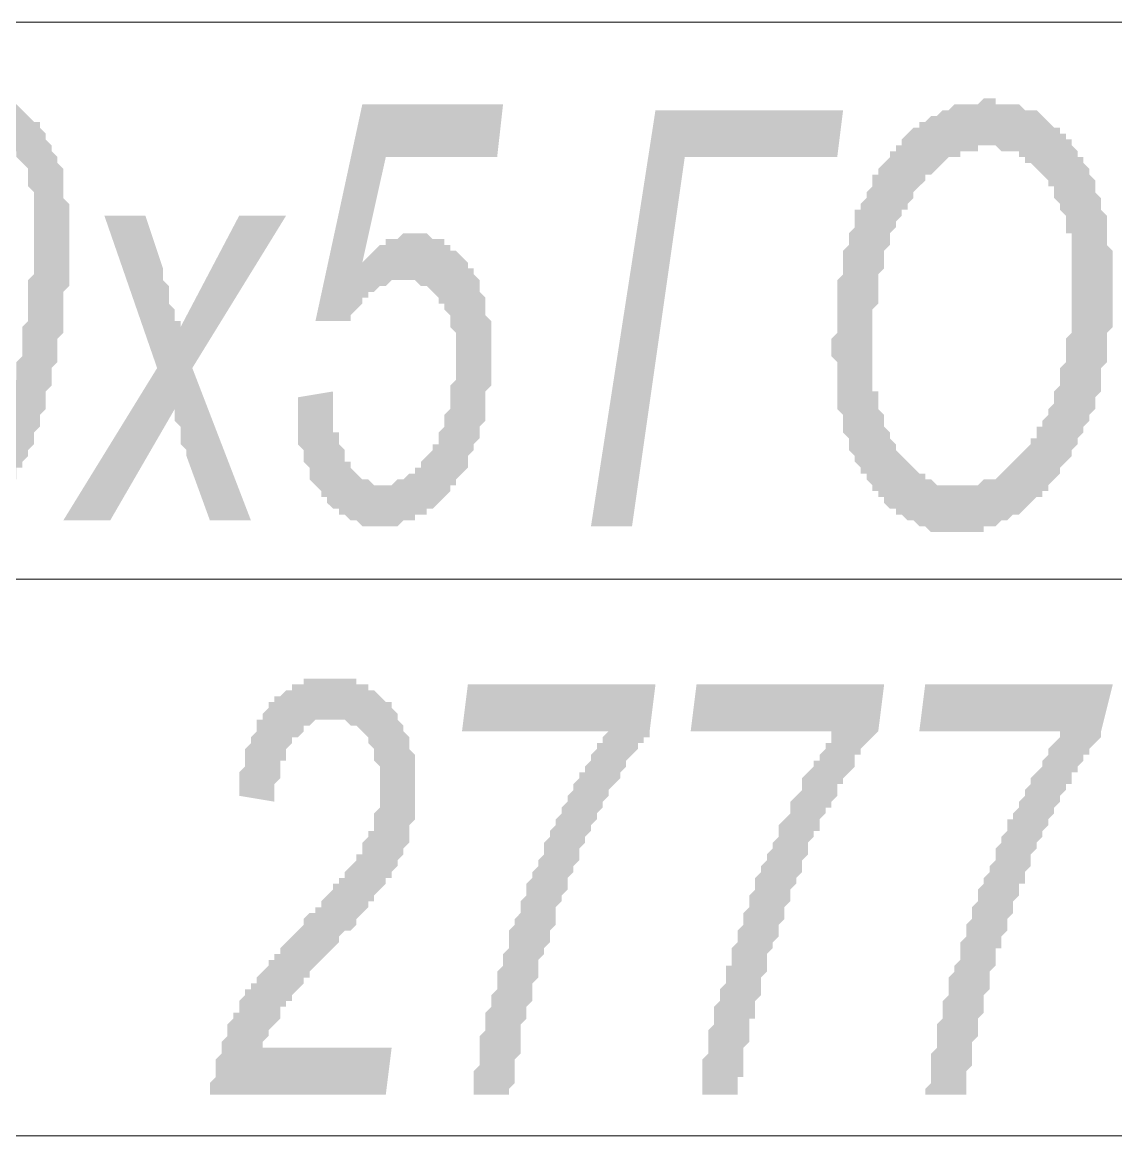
# Model space of a CAD drawing. Header units: millimetres. Extents: x 1372 to 666090, y 1285 to 31551.
# Drawn here: x 629435 to 630213, y 24317 to 25109 of the extents above; entities that cross this region are included whole.
import ezdxf

# ---------------------------------------------------------------- set-up
doc = ezdxf.new("R2010")
doc.units = ezdxf.units.MM
doc.layers.add('PDF _0', color=7, linetype='Continuous')
doc.layers.add('PDF _75-АЗ Штамп', color=7, linetype='Continuous')

msp = doc.modelspace()

# ---------------------------------------------------------------- hatches: boundary and pattern name
at = {"layer": 'PDF _75-АЗ Штамп', "transparency": 33554559}
h = msp.add_hatch(color=256, dxfattribs=at)
h.paths.add_polyline_path([(629322.36, 24854.88), (629322.36, 24859.05), (629322.36, 24863.22), (629322.36, 24867.4), (629322.36, 24871.57), (629326.54, 24871.57), (629326.54, 24875.74), (629326.54, 24879.91), (629326.54, 24884.08), (629326.54, 24888.25), (629326.54, 24892.42), (629326.54, 24896.6), (629326.54, 24900.77), (629326.54, 24904.94), (629326.54, 24909.11), (629330.71, 24913.28), (629330.71, 24917.45), (629330.71, 24921.62), (629330.71, 24925.8), (629330.71, 24929.97), (629334.88, 24934.14), (629334.88, 24938.31), (629334.88, 24942.48), (629334.88, 24946.65), (629334.88, 24950.82), (629339.05, 24955), (629339.05, 24959.17), (629339.05, 24963.34), (629343.22, 24967.51), (629343.22, 24971.68), (629343.22, 24975.85), (629343.22, 24980.02), (629347.39, 24984.2), (629347.39, 24984.2), (629347.39, 24988.37), (629347.39, 24992.54), (629347.39, 24992.54), (629351.56, 24996.71), (629351.56, 25000.88), (629355.74, 25005.05), (629355.74, 25009.22), (629359.91, 25009.22), (629359.91, 25013.39), (629359.91, 25017.57), (629364.08, 25021.74), (629364.08, 25021.74), (629368.25, 25025.91), (629368.25, 25030.08), (629368.25, 25030.08), (629372.42, 25030.08), (629372.42, 25034.25), (629376.59, 25038.42), (629380.76, 25038.42), (629380.76, 25042.59), (629384.93, 25042.59), (629384.93, 25046.77), (629389.11, 25046.77), (629389.11, 25046.77), (629393.28, 25050.94), (629393.28, 25050.94), (629397.45, 25050.94), (629401.62, 25050.94), (629401.62, 25055.11), (629405.79, 25055.11), (629409.96, 25055.11), (629409.96, 25055.11), (629414.13, 25055.11), (629418.31, 25055.11), (629422.48, 25055.11), (629422.48, 25050.94), (629426.65, 25050.94), (629430.82, 25050.94), (629430.82, 25050.94), (629434.99, 25046.77), (629434.99, 25046.77), (629439.16, 25042.59), (629439.16, 25042.59), (629443.33, 25038.42), (629447.51, 25038.42), (629447.51, 25034.25), (629451.68, 25030.08), (629451.68, 25030.08), (629451.68, 25025.91), (629455.85, 25021.74), (629455.85, 25021.74), (629455.85, 25017.57), (629460.02, 25013.39), (629460.02, 25009.22), (629460.02, 25009.22), (629464.19, 25005.05), (629464.19, 25000.88), (629464.19, 24996.71), (629464.19, 24992.54), (629464.19, 24988.37), (629464.19, 24984.2), (629468.36, 24980.02), (629468.36, 24975.85), (629468.36, 24971.68), (629468.36, 24967.51), (629468.36, 24963.34), (629468.36, 24959.17), (629468.36, 24955), (629468.36, 24950.82), (629468.36, 24946.65), (629468.36, 24942.48), (629468.36, 24938.31), (629468.36, 24934.14), (629468.36, 24929.97), (629468.36, 24925.8), (629468.36, 24921.62), (629464.19, 24917.45), (629464.19, 24913.28), (629464.19, 24909.11), (629464.19, 24904.94), (629464.19, 24900.77), (629464.19, 24900.77), (629464.19, 24896.6), (629464.19, 24892.42), (629464.19, 24888.25), (629460.02, 24884.08), (629460.02, 24879.91), (629460.02, 24875.74), (629460.02, 24871.57), (629460.02, 24867.4), (629455.85, 24863.22), (629455.85, 24859.05), (629455.85, 24859.05), (629455.85, 24854.88), (629455.85, 24850.71), (629451.68, 24846.54), (629451.68, 24842.37), (629451.68, 24838.2), (629451.68, 24834.03), (629447.51, 24829.85), (629447.51, 24825.68), (629447.51, 24821.51), (629443.33, 24817.34), (629443.33, 24813.17), (629443.33, 24809), (629439.16, 24804.83), (629439.16, 24804.83), (629439.16, 24800.65), (629434.99, 24796.48), (629434.99, 24792.31), (629430.82, 24792.31), (629430.82, 24788.14), (629430.82, 24783.97), (629426.65, 24783.97), (629426.65, 24779.8), (629422.48, 24775.63), (629422.48, 24775.63), (629418.31, 24771.45), (629418.31, 24771.45), (629414.13, 24767.28), (629414.13, 24763.11), (629409.96, 24763.11), (629409.96, 24758.94), (629405.79, 24758.94), (629401.62, 24758.94), (629401.62, 24754.77), (629397.45, 24754.77), (629397.45, 24754.77), (629393.28, 24754.77), (629389.11, 24750.6), (629389.11, 24750.6), (629384.93, 24750.6), (629380.76, 24750.6), (629380.76, 24750.6), (629376.59, 24750.6), (629372.42, 24750.6), (629372.42, 24750.6), (629368.25, 24750.6), (629364.08, 24754.77), (629364.08, 24754.77), (629359.91, 24754.77), (629359.91, 24758.94), (629355.74, 24758.94), (629351.56, 24763.11), (629351.56, 24763.11), (629347.39, 24767.28), (629347.39, 24767.28), (629343.22, 24771.45), (629343.22, 24775.63), (629339.05, 24775.63), (629339.05, 24779.8), (629339.05, 24783.97), (629334.88, 24783.97), (629334.88, 24788.14), (629334.88, 24792.31), (629330.71, 24796.48), (629330.71, 24796.48), (629330.71, 24800.65), (629330.71, 24804.83), (629326.54, 24809), (629326.54, 24813.17), (629326.54, 24817.34), (629326.54, 24821.51), (629326.54, 24825.68), (629326.54, 24829.85), (629326.54, 24834.03), (629322.36, 24838.2), (629322.36, 24842.37), (629322.36, 24846.54), (629322.36, 24854.88), (629322.36, 24854.88)], flags=0)
h.paths.add_polyline_path([(629347.39, 24842.37), (629347.39, 24838.2), (629347.39, 24834.03), (629347.39, 24829.85), (629351.56, 24825.68), (629351.56, 24821.51), (629351.56, 24817.34), (629351.56, 24813.17), (629351.56, 24809), (629351.56, 24804.83), (629355.74, 24804.83), (629355.74, 24800.65), (629355.74, 24796.48), (629359.91, 24796.48), (629359.91, 24792.31), (629364.08, 24788.14), (629364.08, 24788.14), (629368.25, 24783.97), (629368.25, 24783.97), (629372.42, 24779.8), (629372.42, 24779.8), (629376.59, 24779.8), (629380.76, 24779.8), (629380.76, 24779.8), (629384.93, 24779.8), (629384.93, 24779.8), (629389.11, 24779.8), (629393.28, 24783.97), (629393.28, 24783.97), (629397.45, 24783.97), (629397.45, 24788.14), (629401.62, 24788.14), (629401.62, 24792.31), (629405.79, 24796.48), (629405.79, 24800.65), (629409.96, 24800.65), (629409.96, 24800.65), (629409.96, 24804.83), (629414.13, 24809), (629414.13, 24809), (629414.13, 24813.17), (629418.31, 24817.34), (629418.31, 24817.34), (629418.31, 24821.51), (629422.48, 24825.68), (629422.48, 24829.85), (629422.48, 24834.03), (629426.65, 24838.2), (629426.65, 24842.37), (629426.65, 24846.54), (629426.65, 24850.71), (629430.82, 24854.88), (629430.82, 24859.05), (629430.82, 24863.22), (629430.82, 24867.4), (629434.99, 24871.57), (629434.99, 24875.74), (629434.99, 24879.91), (629434.99, 24884.08), (629434.99, 24888.25), (629434.99, 24892.42), (629439.16, 24896.6), (629439.16, 24900.77), (629439.16, 24909.11), (629439.16, 24913.28), (629439.16, 24917.45), (629439.16, 24921.62), (629439.16, 24925.8), (629443.33, 24929.97), (629443.33, 24934.14), (629443.33, 24938.31), (629443.33, 24938.31), (629443.33, 24942.48), (629443.33, 24946.65), (629443.33, 24950.82), (629443.33, 24955), (629443.33, 24959.17), (629443.33, 24963.34), (629443.33, 24963.34), (629443.33, 24971.68), (629443.33, 24975.85), (629443.33, 24980.02), (629443.33, 24984.2), (629443.33, 24988.37), (629439.16, 24992.54), (629439.16, 24996.71), (629439.16, 25000.88), (629439.16, 25000.88), (629439.16, 25005.05), (629434.99, 25009.22), (629434.99, 25009.22), (629430.82, 25013.39), (629430.82, 25017.57), (629426.65, 25017.57), (629426.65, 25021.74), (629422.48, 25021.74), (629422.48, 25021.74), (629418.31, 25025.91), (629414.13, 25025.91), (629414.13, 25025.91), (629414.13, 25025.91), (629409.96, 25025.91), (629405.79, 25025.91), (629401.62, 25021.74), (629401.62, 25021.74), (629397.45, 25021.74), (629397.45, 25017.57), (629393.28, 25017.57), (629389.11, 25017.57), (629389.11, 25013.39), (629389.11, 25009.22), (629384.93, 25009.22), (629384.93, 25005.05), (629380.76, 25000.88), (629380.76, 24996.71), (629376.59, 24992.54), (629376.59, 24992.54), (629376.59, 24988.37), (629372.42, 24984.2), (629372.42, 24984.2), (629372.42, 24980.02), (629372.42, 24975.85), (629368.25, 24975.85), (629368.25, 24971.68), (629368.25, 24967.51), (629368.25, 24963.34), (629364.08, 24959.17), (629364.08, 24955), (629364.08, 24950.82), (629364.08, 24946.65), (629359.91, 24942.48), (629359.91, 24938.31), (629359.91, 24934.14), (629359.91, 24929.97), (629355.74, 24925.8), (629355.74, 24921.62), (629355.74, 24913.28), (629355.74, 24909.11), (629355.74, 24904.94), (629355.74, 24900.77), (629351.56, 24896.6), (629351.56, 24892.42), (629351.56, 24888.25), (629351.56, 24879.91), (629351.56, 24875.74), (629351.56, 24871.57), (629351.56, 24871.57), (629351.56, 24867.4), (629351.56, 24863.22), (629347.39, 24859.05), (629347.39, 24854.88), (629347.39, 24850.71), (629347.39, 24846.54), (629347.39, 24846.54), (629347.39, 24842.37)], flags=0)
h = msp.add_hatch(color=256, dxfattribs=at)
h.paths.add_polyline_path([(630010.64, 24875.74), (630010.64, 24879.91), (630010.64, 24884.08), (630014.81, 24888.25), (630014.81, 24892.42), (630014.81, 24896.6), (630014.81, 24900.77), (630014.81, 24904.94), (630014.81, 24909.11), (630014.81, 24913.28), (630014.81, 24917.45), (630014.81, 24921.62), (630014.81, 24925.8), (630018.99, 24929.97), (630018.99, 24934.14), (630018.99, 24938.31), (630018.99, 24942.48), (630018.99, 24946.65), (630023.16, 24950.82), (630023.16, 24955), (630023.16, 24959.17), (630023.16, 24959.17), (630027.33, 24963.34), (630027.33, 24967.51), (630027.33, 24971.68), (630027.33, 24975.85), (630031.5, 24975.85), (630031.5, 24980.02), (630035.67, 24984.2), (630035.67, 24988.37), (630035.67, 24988.37), (630039.84, 24992.54), (630039.84, 24996.71), (630039.84, 25000.88), (630044.01, 25000.88), (630044.01, 25005.05), (630048.19, 25009.22), (630048.19, 25009.22), (630052.36, 25013.39), (630052.36, 25017.57), (630056.53, 25017.57), (630056.53, 25021.74), (630060.7, 25021.74), (630060.7, 25025.91), (630064.87, 25030.08), (630064.87, 25030.08), (630069.04, 25034.25), (630073.21, 25034.25), (630073.21, 25038.42), (630077.39, 25038.42), (630077.39, 25038.42), (630081.56, 25042.59), (630085.73, 25042.59), (630085.73, 25042.59), (630089.9, 25046.77), (630089.9, 25046.77), (630094.07, 25046.77), (630098.24, 25050.94), (630098.24, 25050.94), (630102.41, 25050.94), (630106.59, 25050.94), (630106.59, 25050.94), (630110.76, 25050.94), (630114.93, 25050.94), (630114.93, 25050.94), (630119.1, 25055.11), (630123.27, 25055.11), (630123.27, 25055.11), (630127.44, 25055.11), (630127.44, 25050.94), (630131.61, 25050.94), (630135.79, 25050.94), (630135.79, 25050.94), (630139.96, 25050.94), (630144.13, 25050.94), (630144.13, 25050.94), (630148.3, 25046.77), (630152.47, 25046.77), (630152.47, 25046.77), (630156.64, 25046.77), (630160.81, 25042.59), (630160.81, 25042.59), (630164.99, 25038.42), (630164.99, 25038.42), (630169.16, 25034.25), (630173.33, 25034.25), (630173.33, 25030.08), (630177.5, 25030.08), (630177.5, 25025.91), (630181.67, 25025.91), (630181.67, 25021.74), (630185.84, 25017.57), (630185.84, 25017.57), (630185.84, 25013.39), (630190.01, 25013.39), (630190.01, 25009.22), (630194.18, 25005.05), (630194.18, 25000.88), (630194.18, 25000.88), (630198.36, 24996.71), (630198.36, 24992.54), (630198.36, 24988.37), (630202.53, 24984.2), (630202.53, 24984.2), (630202.53, 24980.02), (630202.53, 24975.85), (630206.7, 24971.68), (630206.7, 24967.51), (630206.7, 24963.34), (630206.7, 24959.17), (630206.7, 24955), (630206.7, 24950.82), (630210.87, 24946.65), (630210.87, 24942.48), (630210.87, 24938.31), (630210.87, 24934.14), (630210.87, 24929.97), (630210.87, 24925.8), (630210.87, 24921.62), (630210.87, 24921.62), (630210.87, 24917.45), (630210.87, 24913.28), (630210.87, 24909.11), (630210.87, 24904.94), (630210.87, 24900.77), (630210.87, 24896.6), (630210.87, 24892.42), (630206.7, 24888.25), (630206.7, 24884.08), (630206.7, 24879.91), (630206.7, 24875.74), (630206.7, 24871.57), (630206.7, 24867.4), (630202.53, 24863.22), (630202.53, 24859.05), (630202.53, 24854.88), (630202.53, 24850.71), (630202.53, 24846.54), (630198.36, 24842.37), (630198.36, 24842.37), (630198.36, 24838.2), (630198.36, 24834.03), (630194.18, 24829.85), (630194.18, 24829.85), (630194.18, 24825.68), (630190.01, 24821.51), (630190.01, 24817.34), (630185.84, 24813.17), (630185.84, 24809), (630185.84, 24809), (630181.67, 24804.83), (630181.67, 24800.65), (630177.5, 24796.48), (630177.5, 24796.48), (630173.33, 24792.31), (630173.33, 24792.31), (630173.33, 24788.14), (630169.16, 24783.97), (630169.16, 24783.97), (630164.99, 24779.8), (630164.99, 24775.63), (630160.81, 24775.63), (630160.81, 24771.45), (630156.64, 24771.45), (630152.47, 24767.28), (630152.47, 24767.28), (630148.3, 24763.11), (630148.3, 24763.11), (630144.13, 24758.94), (630144.13, 24758.94), (630139.96, 24758.94), (630135.79, 24754.77), (630135.79, 24754.77), (630131.61, 24754.77), (630127.44, 24750.6), (630127.44, 24750.6), (630123.27, 24750.6), (630119.1, 24750.6), (630119.1, 24746.43), (630114.93, 24746.43), (630110.76, 24746.43), (630110.76, 24746.43), (630106.59, 24746.43), (630102.41, 24746.43), (630098.24, 24746.43), (630098.24, 24746.43), (630098.24, 24746.43), (630094.07, 24746.43), (630089.9, 24746.43), (630089.9, 24746.43), (630085.73, 24746.43), (630081.56, 24746.43), (630077.39, 24750.6), (630077.39, 24750.6), (630073.21, 24750.6), (630073.21, 24750.6), (630069.04, 24754.77), (630064.87, 24754.77), (630064.87, 24754.77), (630060.7, 24758.94), (630056.53, 24758.94), (630056.53, 24763.11), (630052.36, 24763.11), (630052.36, 24763.11), (630048.19, 24767.28), (630048.19, 24771.45), (630044.01, 24771.45), (630044.01, 24775.63), (630039.84, 24775.63), (630039.84, 24779.8), (630035.67, 24783.97), (630035.67, 24788.14), (630031.5, 24788.14), (630031.5, 24792.31), (630027.33, 24796.48), (630027.33, 24800.65), (630027.33, 24800.65), (630023.16, 24804.83), (630023.16, 24809), (630023.16, 24809), (630023.16, 24813.17), (630018.99, 24817.34), (630018.99, 24821.51), (630018.99, 24825.68), (630018.99, 24829.85), (630014.81, 24834.03), (630014.81, 24838.2), (630014.81, 24842.37), (630014.81, 24846.54), (630014.81, 24850.71), (630014.81, 24854.88), (630014.81, 24859.05), (630014.81, 24863.22), (630014.81, 24867.4), (630010.64, 24871.57), (630010.64, 24875.74), (630010.64, 24875.74)], flags=0)
h.paths.add_polyline_path([(630039.84, 24871.57), (630039.84, 24867.4), (630039.84, 24863.22), (630039.84, 24859.05), (630039.84, 24854.88), (630039.84, 24850.71), (630039.84, 24846.54), (630044.01, 24846.54), (630044.01, 24842.37), (630044.01, 24838.2), (630044.01, 24834.03), (630048.19, 24829.85), (630048.19, 24825.68), (630048.19, 24825.68), (630048.19, 24821.51), (630052.36, 24817.34), (630052.36, 24813.17), (630052.36, 24813.17), (630056.53, 24809), (630056.53, 24804.83), (630060.7, 24800.65), (630060.7, 24800.65), (630064.87, 24796.48), (630064.87, 24796.48), (630069.04, 24792.31), (630069.04, 24792.31), (630073.21, 24788.14), (630077.39, 24788.14), (630077.39, 24783.97), (630081.56, 24783.97), (630081.56, 24783.97), (630085.73, 24779.8), (630089.9, 24779.8), (630089.9, 24779.8), (630094.07, 24779.8), (630098.24, 24779.8), (630098.24, 24779.8), (630102.41, 24779.8), (630106.59, 24779.8), (630106.59, 24779.8), (630110.76, 24779.8), (630114.93, 24779.8), (630114.93, 24779.8), (630119.1, 24783.97), (630123.27, 24783.97), (630123.27, 24783.97), (630127.44, 24783.97), (630131.61, 24788.14), (630131.61, 24788.14), (630131.61, 24788.14), (630135.79, 24792.31), (630135.79, 24792.31), (630139.96, 24796.48), (630139.96, 24796.48), (630144.13, 24800.65), (630148.3, 24804.83), (630148.3, 24804.83), (630152.47, 24809), (630152.47, 24813.17), (630156.64, 24813.17), (630156.64, 24817.34), (630156.64, 24821.51), (630160.81, 24821.51), (630160.81, 24825.68), (630164.99, 24829.85), (630164.99, 24834.03), (630164.99, 24834.03), (630169.16, 24838.2), (630169.16, 24842.37), (630169.16, 24846.54), (630173.33, 24850.71), (630173.33, 24854.88), (630173.33, 24859.05), (630173.33, 24863.22), (630177.5, 24867.4), (630177.5, 24867.4), (630177.5, 24871.57), (630177.5, 24875.74), (630177.5, 24879.91), (630177.5, 24884.08), (630181.67, 24888.25), (630181.67, 24892.42), (630181.67, 24896.6), (630181.67, 24900.77), (630181.67, 24904.94), (630181.67, 24909.11), (630181.67, 24913.28), (630181.67, 24917.45), (630181.67, 24921.62), (630181.67, 24921.62), (630181.67, 24925.8), (630181.67, 24934.14), (630181.67, 24938.31), (630181.67, 24942.48), (630181.67, 24946.65), (630181.67, 24950.82), (630181.67, 24955), (630181.67, 24959.17), (630177.5, 24959.17), (630177.5, 24963.34), (630177.5, 24967.51), (630177.5, 24971.68), (630173.33, 24975.85), (630173.33, 24980.02), (630173.33, 24980.02), (630169.16, 24984.2), (630169.16, 24988.37), (630169.16, 24992.54), (630164.99, 24992.54), (630164.99, 24996.71), (630160.81, 25000.88), (630160.81, 25000.88), (630156.64, 25005.05), (630156.64, 25005.05), (630152.47, 25009.22), (630148.3, 25009.22), (630148.3, 25013.39), (630144.13, 25013.39), (630144.13, 25017.57), (630139.96, 25017.57), (630135.79, 25017.57), (630135.79, 25017.57), (630131.61, 25017.57), (630127.44, 25021.74), (630127.44, 25021.74), (630123.27, 25021.74), (630123.27, 25021.74), (630119.1, 25021.74), (630114.93, 25021.74), (630114.93, 25017.57), (630110.76, 25017.57), (630110.76, 25017.57), (630106.59, 25017.57), (630102.41, 25017.57), (630102.41, 25013.39), (630098.24, 25013.39), (630094.07, 25013.39), (630094.07, 25013.39), (630089.9, 25009.22), (630089.9, 25009.22), (630085.73, 25005.05), (630085.73, 25005.05), (630081.56, 25000.88), (630077.39, 25000.88), (630077.39, 24996.71), (630073.21, 24992.54), (630073.21, 24992.54), (630069.04, 24988.37), (630069.04, 24984.2), (630064.87, 24980.02), (630064.87, 24980.02), (630064.87, 24975.85), (630060.7, 24975.85), (630060.7, 24971.68), (630056.53, 24967.51), (630056.53, 24967.51), (630056.53, 24963.34), (630052.36, 24959.17), (630052.36, 24955), (630052.36, 24950.82), (630052.36, 24950.82), (630048.19, 24946.65), (630048.19, 24942.48), (630048.19, 24938.31), (630048.19, 24934.14), (630044.01, 24929.97), (630044.01, 24925.8), (630044.01, 24921.62), (630044.01, 24917.45), (630044.01, 24913.28), (630044.01, 24909.11), (630039.84, 24904.94), (630039.84, 24900.77), (630039.84, 24896.6), (630039.84, 24892.42), (630039.84, 24888.25), (630039.84, 24884.08), (630039.84, 24879.91), (630039.84, 24875.74), (630039.84, 24871.57)], flags=0)
for points in [[(629631.05, 24842.37), (629656.08, 24846.54), (629656.08, 24838.2), (629656.08, 24834.03), (629656.08, 24834.03), (629656.08, 24829.85), (629656.08, 24825.68), (629656.08, 24821.51), (629656.08, 24817.34), (629660.25, 24817.34), (629660.25, 24813.17), (629660.25, 24809), (629664.42, 24804.83), (629664.42, 24800.65), (629664.42, 24796.48), (629668.59, 24796.48), (629668.59, 24792.31), (629672.76, 24788.14), (629672.76, 24788.14), (629676.93, 24783.97), (629681.1, 24783.97), (629681.1, 24783.97), (629685.28, 24779.8), (629689.45, 24779.8), (629689.45, 24779.8), (629689.45, 24779.8), (629693.62, 24779.8), (629697.79, 24779.8), (629697.79, 24779.8), (629701.96, 24783.97), (629706.13, 24783.97), (629706.13, 24783.97), (629710.3, 24788.14), (629714.47, 24788.14), (629714.47, 24792.31), (629714.47, 24792.31), (629718.65, 24792.31), (629718.65, 24796.48), (629722.82, 24800.65), (629722.82, 24800.65), (629726.99, 24804.83), (629726.99, 24809), (629731.16, 24809), (629731.16, 24813.17), (629731.16, 24817.34), (629735.33, 24821.51), (629735.33, 24825.68), (629735.33, 24825.68), (629735.33, 24829.85), (629739.5, 24834.03), (629739.5, 24838.2), (629739.5, 24842.37), (629739.5, 24846.54), (629739.5, 24850.71), (629743.67, 24854.88), (629743.67, 24859.05), (629743.67, 24863.22), (629743.67, 24867.4), (629743.67, 24871.57), (629743.67, 24871.57), (629743.67, 24875.74), (629743.67, 24879.91), (629743.67, 24884.08), (629743.67, 24888.25), (629739.5, 24892.42), (629739.5, 24896.6), (629739.5, 24900.77), (629739.5, 24900.77), (629735.33, 24904.94), (629735.33, 24909.11), (629731.16, 24909.11), (629731.16, 24913.28), (629726.99, 24917.45), (629726.99, 24917.45), (629722.82, 24921.62), (629722.82, 24921.62), (629718.65, 24921.62), (629714.47, 24925.8), (629714.47, 24925.8), (629710.3, 24925.8), (629706.13, 24925.8), (629706.13, 24925.8), (629701.96, 24925.8), (629701.96, 24925.8), (629697.79, 24925.8), (629693.62, 24921.62), (629693.62, 24921.62), (629689.45, 24921.62), (629685.28, 24917.45), (629685.28, 24917.45), (629681.1, 24917.45), (629681.1, 24913.28), (629676.93, 24913.28), (629676.93, 24909.11), (629672.76, 24904.94), (629672.76, 24904.94), (629668.59, 24900.77), (629668.59, 24896.6), (629664.42, 24896.6), (629643.56, 24896.6), (629676.93, 25050.94), (629777.05, 25050.94), (629772.87, 25013.39), (629693.62, 25013.39), (629676.93, 24938.31), (629681.1, 24942.48), (629681.1, 24942.48), (629685.28, 24946.65), (629685.28, 24946.65), (629689.45, 24950.82), (629693.62, 24950.82), (629693.62, 24955), (629693.62, 24955), (629697.79, 24955), (629701.96, 24955), (629701.96, 24955), (629706.13, 24959.17), (629710.3, 24959.17), (629710.3, 24959.17), (629714.47, 24959.17), (629718.65, 24959.17), (629718.65, 24959.17), (629722.82, 24959.17), (629726.99, 24955), (629726.99, 24955), (629731.16, 24955), (629735.33, 24955), (629735.33, 24950.82), (629739.5, 24950.82), (629739.5, 24946.65), (629743.67, 24946.65), (629747.85, 24942.48), (629747.85, 24942.48), (629752.02, 24938.31), (629752.02, 24938.31), (629752.02, 24934.14), (629756.19, 24934.14), (629756.19, 24929.97), (629760.36, 24925.8), (629760.36, 24921.62), (629760.36, 24921.62), (629760.36, 24917.45), (629764.53, 24913.28), (629764.53, 24909.11), (629764.53, 24904.94), (629764.53, 24900.77), (629768.7, 24896.6), (629768.7, 24892.42), (629768.7, 24888.25), (629768.7, 24884.08), (629768.7, 24879.91), (629768.7, 24875.74), (629768.7, 24875.74), (629768.7, 24871.57), (629768.7, 24867.4), (629768.7, 24863.22), (629768.7, 24859.05), (629768.7, 24854.88), (629768.7, 24850.71), (629764.53, 24846.54), (629764.53, 24842.37), (629764.53, 24838.2), (629764.53, 24834.03), (629764.53, 24829.85), (629764.53, 24825.68), (629760.36, 24821.51), (629760.36, 24817.34), (629760.36, 24813.17), (629756.19, 24809), (629756.19, 24809), (629756.19, 24804.83), (629752.02, 24800.65), (629752.02, 24796.48), (629752.02, 24792.31), (629747.85, 24788.14), (629747.85, 24788.14), (629743.67, 24783.97), (629743.67, 24779.8), (629739.5, 24779.8), (629739.5, 24775.63), (629735.33, 24771.45), (629735.33, 24771.45), (629731.16, 24767.28), (629731.16, 24767.28), (629726.99, 24763.11), (629722.82, 24763.11), (629722.82, 24758.94), (629718.65, 24758.94), (629714.47, 24758.94), (629714.47, 24754.77), (629710.3, 24754.77), (629706.13, 24754.77), (629706.13, 24754.77), (629701.96, 24750.6), (629697.79, 24750.6), (629697.79, 24750.6), (629693.62, 24750.6), (629689.45, 24750.6), (629689.45, 24750.6), (629685.28, 24750.6), (629685.28, 24750.6), (629681.1, 24750.6), (629676.93, 24750.6), (629672.76, 24754.77), (629672.76, 24754.77), (629668.59, 24754.77), (629668.59, 24754.77), (629664.42, 24758.94), (629660.25, 24758.94), (629660.25, 24763.11), (629656.08, 24763.11), (629656.08, 24763.11), (629651.9, 24767.28), (629651.9, 24771.45), (629647.73, 24771.45), (629647.73, 24775.63), (629643.56, 24779.8), (629643.56, 24779.8), (629639.39, 24783.97), (629639.39, 24788.14), (629639.39, 24792.31), (629639.39, 24792.31), (629635.22, 24796.48), (629635.22, 24800.65), (629635.22, 24804.83), (629631.05, 24809), (629631.05, 24813.17), (629631.05, 24817.34), (629631.05, 24821.51), (629631.05, 24825.68), (629631.05, 24829.85), (629631.05, 24834.03), (629631.05, 24834.03), (629631.05, 24838.2), (629631.05, 24842.37)], [(629885.5, 25046.77), (630018.99, 25046.77), (630014.81, 25013.39), (629906.36, 25013.39), (629868.82, 24750.6), (629839.62, 24750.6)], [(629464.19, 24754.77), (629530.93, 24863.22), (629493.39, 24971.68), (629522.59, 24971.68), (629535.1, 24934.14), (629535.1, 24929.97), (629535.1, 24925.8), (629539.28, 24921.62), (629539.28, 24917.45), (629539.28, 24913.28), (629539.28, 24909.11), (629543.45, 24904.94), (629543.45, 24900.77), (629543.45, 24896.6), (629547.62, 24896.6), (629547.62, 24892.42), (629589.33, 24971.68), (629622.7, 24971.68), (629555.96, 24863.22), (629597.68, 24754.77), (629568.48, 24754.77), (629551.79, 24800.65), (629551.79, 24804.83), (629551.79, 24804.83), (629547.62, 24809), (629547.62, 24813.17), (629547.62, 24817.34), (629547.62, 24821.51), (629543.45, 24825.68), (629543.45, 24829.85), (629543.45, 24834.03), (629543.45, 24834.03), (629497.56, 24754.77)], [(629568.48, 24345.97), (629568.48, 24350.14), (629568.48, 24354.31), (629572.65, 24358.49), (629572.65, 24362.66), (629572.65, 24366.83), (629572.65, 24371), (629576.82, 24375.17), (629576.82, 24379.34), (629576.82, 24383.51), (629576.82, 24383.51), (629580.99, 24387.69), (629580.99, 24391.86), (629580.99, 24391.86), (629580.99, 24396.03), (629585.16, 24400.2), (629585.16, 24404.37), (629589.33, 24404.37), (629589.33, 24408.54), (629589.33, 24412.71), (629593.5, 24416.89), (629593.5, 24421.06), (629597.68, 24421.06), (629597.68, 24425.23), (629597.68, 24425.23), (629601.85, 24425.23), (629601.85, 24429.4), (629601.85, 24429.4), (629606.02, 24433.57), (629606.02, 24433.57), (629610.19, 24437.74), (629610.19, 24441.91), (629614.36, 24441.91), (629614.36, 24446.09), (629618.53, 24446.09), (629618.53, 24450.26), (629622.7, 24454.43), (629626.88, 24458.6), (629626.88, 24458.6), (629631.05, 24462.77), (629635.22, 24466.94), (629635.22, 24471.11), (629639.39, 24475.29), (629643.56, 24475.29), (629643.56, 24479.46), (629647.73, 24479.46), (629647.73, 24483.63), (629651.9, 24487.8), (629656.08, 24491.97), (629656.08, 24496.14), (629660.25, 24496.14), (629660.25, 24500.31), (629664.42, 24500.31), (629664.42, 24504.49), (629668.59, 24508.66), (629668.59, 24508.66), (629668.59, 24508.66), (629672.76, 24512.83), (629672.76, 24517), (629676.93, 24517), (629676.93, 24521.17), (629676.93, 24525.34), (629681.1, 24529.51), (629681.1, 24533.68), (629685.28, 24533.68), (629685.28, 24537.86), (629685.28, 24542.03), (629685.28, 24542.03), (629685.28, 24546.2), (629689.45, 24550.37), (629689.45, 24554.54), (629689.45, 24558.71), (629689.45, 24562.88), (629689.45, 24567.06), (629689.45, 24571.23), (629689.45, 24575.4), (629689.45, 24575.4), (629689.45, 24579.57), (629685.28, 24583.74), (629685.28, 24587.91), (629685.28, 24592.08), (629681.1, 24596.26), (629681.1, 24596.26), (629681.1, 24600.43), (629676.93, 24604.6), (629676.93, 24604.6), (629672.76, 24608.77), (629668.59, 24608.77), (629668.59, 24608.77), (629664.42, 24612.94), (629664.42, 24612.94), (629660.25, 24612.94), (629656.08, 24612.94), (629656.08, 24612.94), (629651.9, 24612.94), (629647.73, 24612.94), (629647.73, 24612.94), (629643.56, 24612.94), (629639.39, 24608.77), (629639.39, 24608.77), (629635.22, 24608.77), (629635.22, 24604.6), (629631.05, 24600.43), (629626.88, 24600.43), (629626.88, 24596.26), (629626.88, 24596.26), (629622.7, 24592.08), (629622.7, 24587.91), (629622.7, 24583.74), (629618.53, 24583.74), (629618.53, 24579.57), (629618.53, 24575.4), (629618.53, 24571.23), (629614.36, 24567.06), (629614.36, 24562.88), (629614.36, 24558.71), (629614.36, 24554.54), (629589.33, 24558.71), (629589.33, 24562.88), (629589.33, 24567.06), (629589.33, 24571.23), (629589.33, 24575.4), (629593.5, 24579.57), (629593.5, 24583.74), (629593.5, 24587.91), (629593.5, 24592.08), (629597.68, 24596.26), (629597.68, 24596.26), (629597.68, 24600.43), (629601.85, 24604.6), (629601.85, 24608.77), (629601.85, 24612.94), (629606.02, 24612.94), (629606.02, 24617.11), (629610.19, 24621.28), (629610.19, 24621.28), (629610.19, 24625.46), (629614.36, 24625.46), (629614.36, 24629.63), (629618.53, 24629.63), (629622.7, 24633.8), (629622.7, 24633.8), (629626.88, 24633.8), (629626.88, 24637.97), (629631.05, 24637.97), (629635.22, 24637.97), (629635.22, 24642.14), (629639.39, 24642.14), (629643.56, 24642.14), (629643.56, 24642.14), (629647.73, 24642.14), (629651.9, 24642.14), (629656.08, 24642.14), (629656.08, 24642.14), (629660.25, 24642.14), (629664.42, 24642.14), (629664.42, 24642.14), (629668.59, 24642.14), (629672.76, 24642.14), (629672.76, 24637.97), (629676.93, 24637.97), (629681.1, 24637.97), (629681.1, 24633.8), (629685.28, 24633.8), (629685.28, 24633.8), (629689.45, 24629.63), (629689.45, 24629.63), (629693.62, 24625.46), (629697.79, 24625.46), (629697.79, 24621.28), (629701.96, 24617.11), (629701.96, 24617.11), (629701.96, 24612.94), (629706.13, 24608.77), (629706.13, 24604.6), (629706.13, 24604.6), (629710.3, 24600.43), (629710.3, 24596.26), (629710.3, 24592.08), (629714.47, 24587.91), (629714.47, 24583.74), (629714.47, 24579.57), (629714.47, 24575.4), (629714.47, 24571.23), (629714.47, 24567.06), (629714.47, 24562.88), (629714.47, 24562.88), (629714.47, 24558.71), (629714.47, 24554.54), (629714.47, 24554.54), (629714.47, 24550.37), (629714.47, 24546.2), (629714.47, 24542.03), (629710.3, 24537.86), (629710.3, 24533.68), (629710.3, 24529.51), (629710.3, 24525.34), (629706.13, 24521.17), (629706.13, 24517), (629706.13, 24517), (629701.96, 24512.83), (629701.96, 24508.66), (629701.96, 24508.66), (629697.79, 24504.49), (629697.79, 24504.49), (629697.79, 24504.49), (629697.79, 24500.31), (629693.62, 24500.31), (629693.62, 24496.14), (629693.62, 24496.14), (629689.45, 24491.97), (629689.45, 24491.97), (629685.28, 24487.8), (629685.28, 24483.63), (629681.1, 24483.63), (629681.1, 24479.46), (629676.93, 24475.29), (629676.93, 24475.29), (629672.76, 24471.11), (629672.76, 24466.94), (629668.59, 24462.77), (629664.42, 24462.77), (629660.25, 24458.6), (629660.25, 24454.43), (629656.08, 24450.26), (629651.9, 24446.09), (629647.73, 24441.91), (629647.73, 24441.91), (629643.56, 24437.74), (629639.39, 24433.57), (629639.39, 24429.4), (629635.22, 24429.4), (629635.22, 24425.23), (629631.05, 24421.06), (629631.05, 24421.06), (629626.88, 24416.89), (629626.88, 24412.71), (629622.7, 24412.71), (629622.7, 24408.54), (629618.53, 24408.54), (629618.53, 24404.37), (629618.53, 24400.2), (629614.36, 24396.03), (629614.36, 24396.03), (629610.19, 24391.86), (629610.19, 24387.69), (629606.02, 24383.51), (629606.02, 24383.51), (629606.02, 24379.34), (629697.79, 24379.34), (629693.62, 24345.97)], [(629756.19, 24345.97), (629756.19, 24350.14), (629756.19, 24350.14), (629756.19, 24354.31), (629756.19, 24358.49), (629756.19, 24362.66), (629760.36, 24366.83), (629760.36, 24371), (629760.36, 24375.17), (629760.36, 24379.34), (629760.36, 24383.51), (629760.36, 24387.69), (629764.53, 24391.86), (629764.53, 24396.03), (629764.53, 24400.2), (629764.53, 24404.37), (629768.7, 24408.54), (629768.7, 24412.71), (629768.7, 24416.89), (629768.7, 24416.89), (629772.87, 24421.06), (629772.87, 24425.23), (629772.87, 24429.4), (629772.87, 24433.57), (629777.05, 24437.74), (629777.05, 24437.74), (629777.05, 24441.91), (629777.05, 24446.09), (629781.22, 24450.26), (629781.22, 24454.43), (629781.22, 24458.6), (629781.22, 24462.77), (629785.39, 24466.94), (629785.39, 24471.11), (629785.39, 24471.11), (629789.56, 24475.29), (629789.56, 24479.46), (629789.56, 24483.63), (629793.73, 24487.8), (629793.73, 24491.97), (629793.73, 24496.14), (629797.9, 24500.31), (629797.9, 24504.49), (629797.9, 24504.49), (629802.07, 24508.66), (629802.07, 24512.83), (629806.25, 24517), (629806.25, 24517), (629806.25, 24521.17), (629806.25, 24525.34), (629810.42, 24529.51), (629810.42, 24533.68), (629814.59, 24537.86), (629814.59, 24542.03), (629814.59, 24542.03), (629818.76, 24546.2), (629818.76, 24550.37), (629822.93, 24554.54), (629822.93, 24558.71), (629822.93, 24558.71), (629827.1, 24562.88), (629827.1, 24567.06), (629831.27, 24571.23), (629831.27, 24575.4), (629835.45, 24575.4), (629835.45, 24579.57), (629839.62, 24583.74), (629839.62, 24583.74), (629839.62, 24587.91), (629843.79, 24592.08), (629843.79, 24596.26), (629847.96, 24596.26), (629847.96, 24600.43), (629852.13, 24604.6), (629852.13, 24604.6), (629747.85, 24604.6), (629752.02, 24637.97), (629885.5, 24637.97), (629881.33, 24604.6), (629881.33, 24600.43), (629877.16, 24600.43), (629877.16, 24596.26), (629872.99, 24596.26), (629872.99, 24592.08), (629868.82, 24587.91), (629868.82, 24587.91), (629864.64, 24583.74), (629864.64, 24579.57), (629860.47, 24575.4), (629860.47, 24575.4), (629860.47, 24571.23), (629856.3, 24567.06), (629856.3, 24567.06), (629852.13, 24562.88), (629852.13, 24558.71), (629847.96, 24554.54), (629847.96, 24550.37), (629847.96, 24550.37), (629843.79, 24546.2), (629843.79, 24542.03), (629839.62, 24537.86), (629839.62, 24533.68), (629839.62, 24533.68), (629835.45, 24529.51), (629835.45, 24525.34), (629831.27, 24521.17), (629831.27, 24517), (629831.27, 24512.83), (629827.1, 24508.66), (629827.1, 24504.49), (629822.93, 24500.31), (629822.93, 24496.14), (629822.93, 24496.14), (629822.93, 24491.97), (629818.76, 24487.8), (629818.76, 24483.63), (629814.59, 24479.46), (629814.59, 24475.29), (629814.59, 24471.11), (629814.59, 24466.94), (629810.42, 24462.77), (629810.42, 24458.6), (629810.42, 24454.43), (629806.25, 24450.26), (629806.25, 24450.26), (629806.25, 24446.09), (629802.07, 24441.91), (629802.07, 24437.74), (629802.07, 24433.57), (629802.07, 24429.4), (629797.9, 24425.23), (629797.9, 24421.06), (629797.9, 24416.89), (629797.9, 24412.71), (629793.73, 24408.54), (629793.73, 24404.37), (629793.73, 24400.2), (629793.73, 24400.2), (629789.56, 24396.03), (629789.56, 24391.86), (629789.56, 24387.69), (629789.56, 24383.51), (629789.56, 24379.34), (629789.56, 24375.17), (629785.39, 24371), (629785.39, 24366.83), (629785.39, 24362.66), (629785.39, 24358.49), (629785.39, 24358.49), (629785.39, 24354.31), (629781.22, 24350.14), (629781.22, 24345.97), (629781.22, 24345.97)], [(629918.87, 24345.97), (629918.87, 24350.14), (629918.87, 24350.14), (629918.87, 24354.31), (629918.87, 24358.49), (629918.87, 24362.66), (629918.87, 24366.83), (629918.87, 24371), (629923.04, 24375.17), (629923.04, 24379.34), (629923.04, 24383.51), (629923.04, 24387.69), (629923.04, 24391.86), (629927.22, 24396.03), (629927.22, 24400.2), (629927.22, 24404.37), (629927.22, 24408.54), (629931.39, 24412.71), (629931.39, 24416.89), (629931.39, 24416.89), (629931.39, 24421.06), (629935.56, 24425.23), (629935.56, 24429.4), (629935.56, 24433.57), (629935.56, 24437.74), (629939.73, 24437.74), (629939.73, 24441.91), (629939.73, 24446.09), (629939.73, 24450.26), (629943.9, 24454.43), (629943.9, 24458.6), (629943.9, 24462.77), (629948.07, 24466.94), (629948.07, 24471.11), (629948.07, 24471.11), (629948.07, 24475.29), (629952.24, 24479.46), (629952.24, 24483.63), (629952.24, 24487.8), (629956.42, 24491.97), (629956.42, 24496.14), (629956.42, 24500.31), (629960.59, 24504.49), (629960.59, 24504.49), (629960.59, 24508.66), (629964.76, 24512.83), (629964.76, 24517), (629964.76, 24517), (629968.93, 24521.17), (629968.93, 24525.34), (629973.1, 24529.51), (629973.1, 24533.68), (629973.1, 24537.86), (629977.27, 24542.03), (629977.27, 24542.03), (629981.44, 24546.2), (629981.44, 24550.37), (629981.44, 24554.54), (629985.62, 24558.71), (629985.62, 24558.71), (629989.79, 24562.88), (629989.79, 24567.06), (629989.79, 24571.23), (629993.96, 24575.4), (629993.96, 24575.4), (629998.13, 24579.57), (629998.13, 24583.74), (630002.3, 24583.74), (630002.3, 24587.91), (630006.47, 24592.08), (630006.47, 24596.26), (630010.64, 24596.26), (630010.64, 24600.43), (630010.64, 24604.6), (630014.81, 24604.6), (629910.53, 24604.6), (629914.7, 24637.97), (630048.19, 24637.97), (630044.01, 24604.6), (630039.84, 24600.43), (630039.84, 24600.43), (630035.67, 24596.26), (630035.67, 24596.26), (630031.5, 24592.08), (630031.5, 24587.91), (630027.33, 24587.91), (630027.33, 24583.74), (630027.33, 24579.57), (630023.16, 24575.4), (630023.16, 24575.4), (630018.99, 24571.23), (630018.99, 24567.06), (630014.81, 24567.06), (630014.81, 24562.88), (630014.81, 24558.71), (630010.64, 24554.54), (630010.64, 24550.37), (630006.47, 24550.37), (630006.47, 24546.2), (630002.3, 24542.03), (630002.3, 24537.86), (630002.3, 24533.68), (629998.13, 24533.68), (629998.13, 24529.51), (629993.96, 24525.34), (629993.96, 24521.17), (629993.96, 24517), (629989.79, 24512.83), (629989.79, 24508.66), (629989.79, 24504.49), (629985.62, 24500.31), (629985.62, 24496.14), (629985.62, 24496.14), (629981.44, 24491.97), (629981.44, 24487.8), (629981.44, 24483.63), (629977.27, 24479.46), (629977.27, 24475.29), (629977.27, 24471.11), (629973.1, 24466.94), (629973.1, 24462.77), (629973.1, 24458.6), (629968.93, 24454.43), (629968.93, 24450.26), (629968.93, 24450.26), (629964.76, 24446.09), (629964.76, 24441.91), (629964.76, 24437.74), (629964.76, 24433.57), (629960.59, 24429.4), (629960.59, 24425.23), (629960.59, 24421.06), (629960.59, 24416.89), (629956.42, 24412.71), (629956.42, 24408.54), (629956.42, 24404.37), (629956.42, 24400.2), (629952.24, 24400.2), (629952.24, 24396.03), (629952.24, 24391.86), (629952.24, 24387.69), (629952.24, 24383.51), (629948.07, 24379.34), (629948.07, 24375.17), (629948.07, 24371), (629948.07, 24366.83), (629948.07, 24362.66), (629948.07, 24358.49), (629943.9, 24358.49), (629943.9, 24354.31), (629943.9, 24350.14), (629943.9, 24345.97), (629943.9, 24345.97)], [(630077.39, 24345.97), (630077.39, 24350.14), (630077.39, 24350.14), (630081.56, 24354.31), (630081.56, 24358.49), (630081.56, 24362.66), (630081.56, 24366.83), (630081.56, 24371), (630081.56, 24375.17), (630085.73, 24379.34), (630085.73, 24383.51), (630085.73, 24387.69), (630085.73, 24391.86), (630085.73, 24396.03), (630089.9, 24400.2), (630089.9, 24404.37), (630089.9, 24408.54), (630089.9, 24412.71), (630094.07, 24416.89), (630094.07, 24416.89), (630094.07, 24421.06), (630094.07, 24425.23), (630094.07, 24429.4), (630098.24, 24433.57), (630098.24, 24437.74), (630098.24, 24437.74), (630102.41, 24441.91), (630102.41, 24446.09), (630102.41, 24450.26), (630102.41, 24454.43), (630106.59, 24458.6), (630106.59, 24462.77), (630106.59, 24466.94), (630110.76, 24471.11), (630110.76, 24471.11), (630110.76, 24475.29), (630110.76, 24479.46), (630114.93, 24483.63), (630114.93, 24487.8), (630114.93, 24491.97), (630119.1, 24496.14), (630119.1, 24500.31), (630123.27, 24504.49), (630123.27, 24504.49), (630123.27, 24508.66), (630127.44, 24512.83), (630127.44, 24517), (630127.44, 24517), (630127.44, 24521.17), (630131.61, 24525.34), (630131.61, 24529.51), (630135.79, 24533.68), (630135.79, 24537.86), (630135.79, 24542.03), (630139.96, 24542.03), (630139.96, 24546.2), (630144.13, 24550.37), (630144.13, 24554.54), (630148.3, 24558.71), (630148.3, 24558.71), (630148.3, 24562.88), (630152.47, 24567.06), (630152.47, 24571.23), (630156.64, 24575.4), (630156.64, 24575.4), (630160.81, 24579.57), (630160.81, 24583.74), (630160.81, 24583.74), (630164.99, 24587.91), (630164.99, 24592.08), (630169.16, 24596.26), (630169.16, 24596.26), (630173.33, 24600.43), (630173.33, 24604.6), (630173.33, 24604.6), (630073.21, 24604.6), (630077.39, 24637.97), (630210.87, 24637.97), (630202.53, 24604.6), (630202.53, 24600.43), (630202.53, 24600.43), (630198.36, 24596.26), (630198.36, 24596.26), (630194.18, 24592.08), (630194.18, 24587.91), (630190.01, 24587.91), (630190.01, 24583.74), (630185.84, 24579.57), (630185.84, 24575.4), (630181.67, 24575.4), (630181.67, 24571.23), (630181.67, 24567.06), (630177.5, 24567.06), (630177.5, 24562.88), (630173.33, 24558.71), (630173.33, 24554.54), (630169.16, 24550.37), (630169.16, 24550.37), (630169.16, 24546.2), (630164.99, 24542.03), (630164.99, 24537.86), (630160.81, 24533.68), (630160.81, 24533.68), (630160.81, 24529.51), (630156.64, 24525.34), (630156.64, 24521.17), (630152.47, 24517), (630152.47, 24512.83), (630152.47, 24508.66), (630148.3, 24504.49), (630148.3, 24500.31), (630148.3, 24496.14), (630144.13, 24496.14), (630144.13, 24491.97), (630144.13, 24487.8), (630139.96, 24483.63), (630139.96, 24479.46), (630139.96, 24475.29), (630135.79, 24471.11), (630135.79, 24466.94), (630135.79, 24462.77), (630131.61, 24458.6), (630131.61, 24454.43), (630131.61, 24450.26), (630127.44, 24450.26), (630127.44, 24446.09), (630127.44, 24441.91), (630127.44, 24437.74), (630123.27, 24433.57), (630123.27, 24429.4), (630123.27, 24425.23), (630123.27, 24421.06), (630119.1, 24416.89), (630119.1, 24412.71), (630119.1, 24408.54), (630119.1, 24404.37), (630114.93, 24400.2), (630114.93, 24400.2), (630114.93, 24396.03), (630114.93, 24391.86), (630114.93, 24387.69), (630110.76, 24383.51), (630110.76, 24379.34), (630110.76, 24375.17), (630110.76, 24371), (630110.76, 24366.83), (630106.59, 24362.66), (630106.59, 24358.49), (630106.59, 24358.49), (630106.59, 24354.31), (630106.59, 24350.14), (630106.59, 24345.97), (630106.59, 24345.97)]]:
    msp.add_hatch(color=256, dxfattribs=at).paths.add_polyline_path(points)

# ---------------------------------------------------------------- linework, layer by layer
at = {"layer": 'PDF _0', "lineweight": 18}
for points in [[(638090.63, 25109.34), (619774.05, 25109.34)], [(638090.63, 24316.77), (619774.05, 24316.77)]]:
    msp.add_lwpolyline(points, close=True, dxfattribs=at)
at = {"layer": 'PDF _0', "lineweight": 9}
msp.add_lwpolyline([(627491.12, 24713.05), (631850.23, 24713.05)], dxfattribs=at)

doc.saveas('drawing.dxf')
